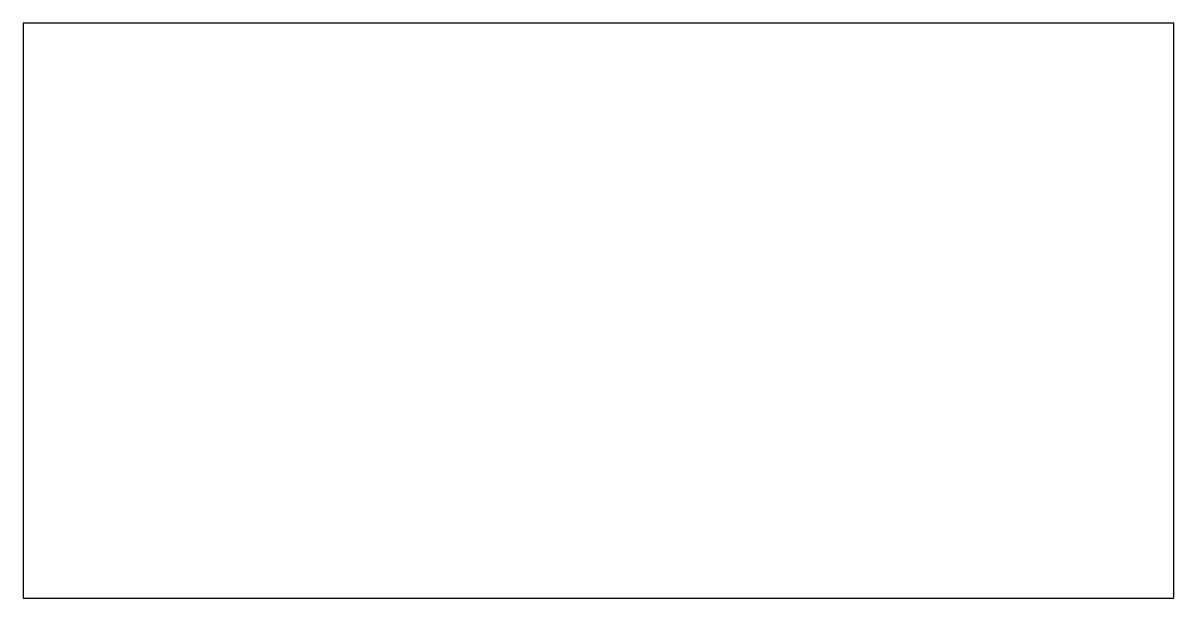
# Model space of a CAD drawing. Header units: millimetres. Extents: x 0 to 10, y 0 to 5.
import ezdxf

# ---------------------------------------------------------------- set-up
doc = ezdxf.new("R2010")
doc.units = ezdxf.units.MM

msp = doc.modelspace()

# ---------------------------------------------------------------- linework, layer by layer
at = {"layer": 'CUT'}
msp.add_lwpolyline([(0, 0), (10, 0), (10, 5), (0, 5), (0, 0)], close=True, dxfattribs=at)

doc.saveas('drawing.dxf')
